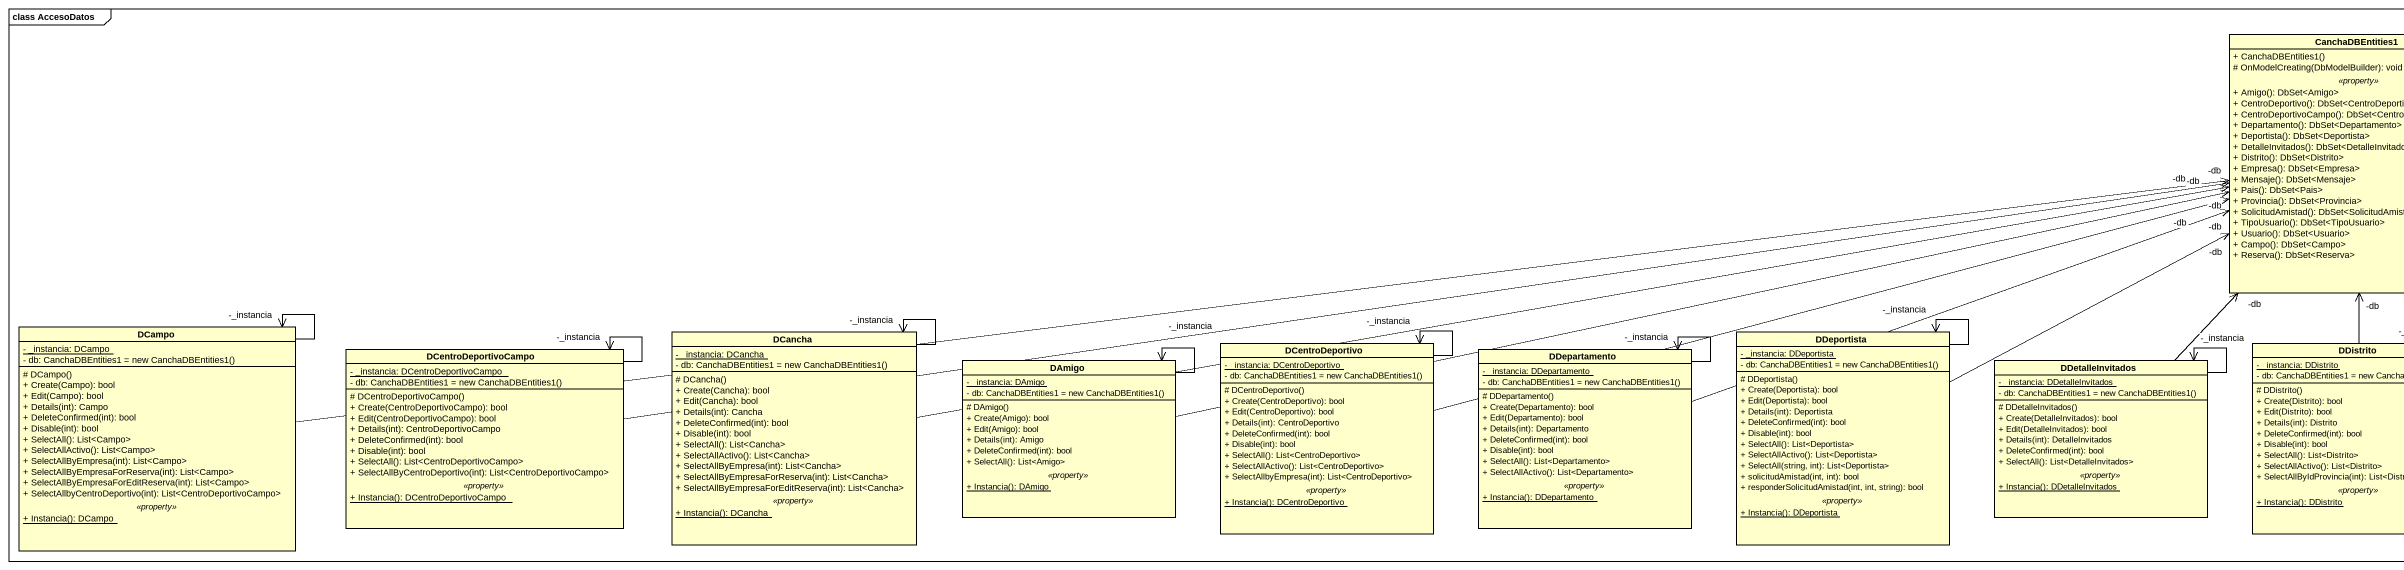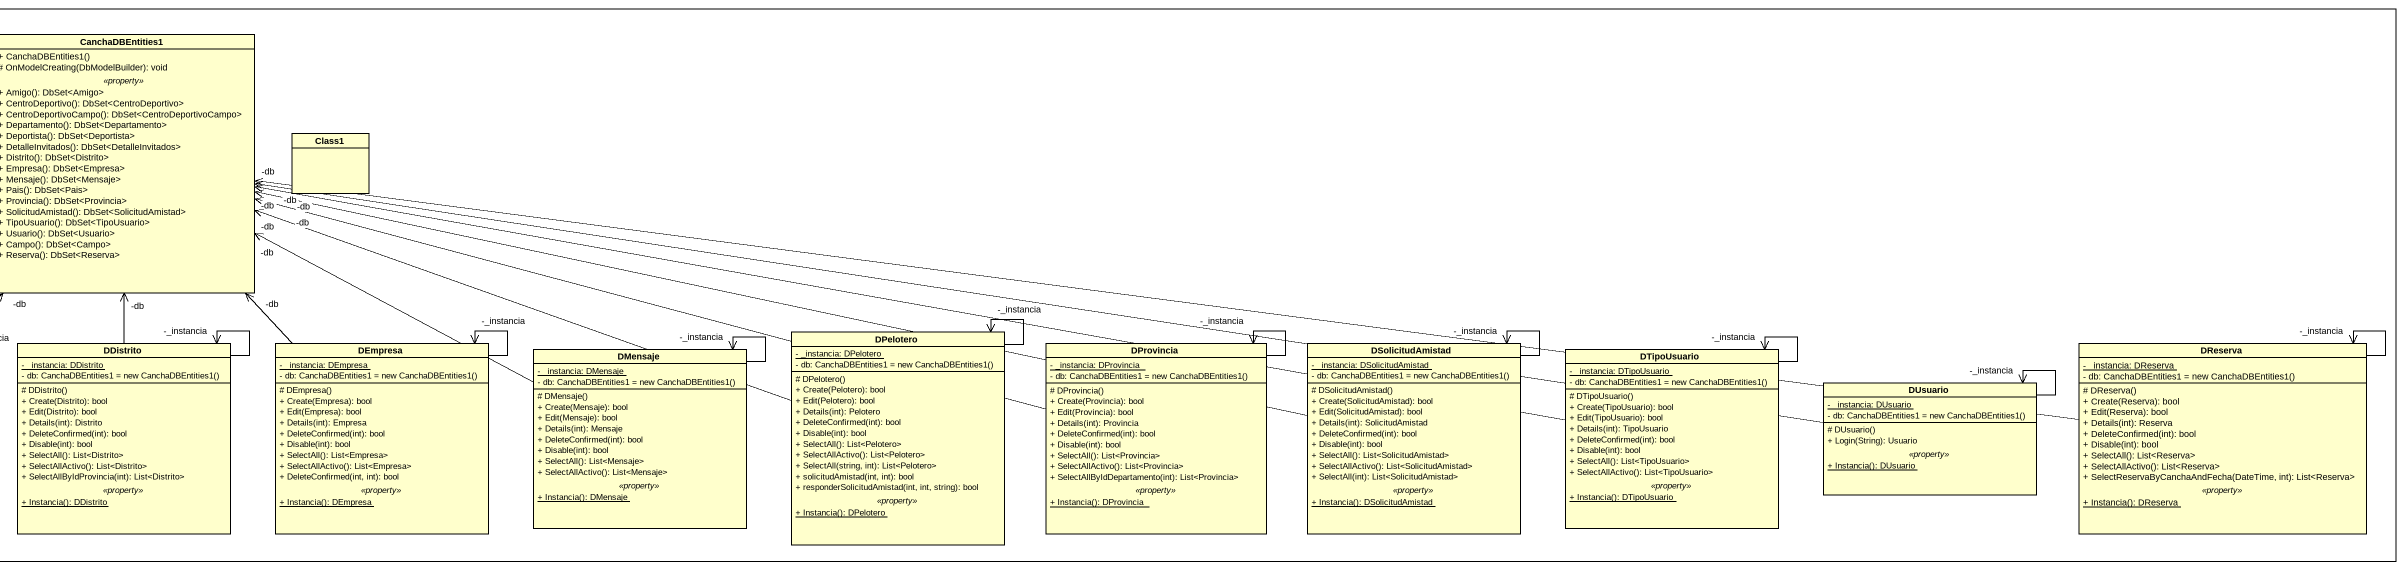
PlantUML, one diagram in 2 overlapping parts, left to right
@startuml
mainframe class AccesoDatos
hide circle
hide empty members
skinparam classAttributeIconSize 0
class CanchaDBEntities1 {
  + CanchaDBEntities1()
  # OnModelCreating(DbModelBuilder): void
  .. <<property>> ..
  + Amigo(): DbSet<Amigo>
  + CentroDeportivo(): DbSet<CentroDeportivo>
  + CentroDeportivoCampo(): DbSet<CentroDeportivoCampo>
  + Departamento(): DbSet<Departamento>
  + Deportista(): DbSet<Deportista>
  + DetalleInvitados(): DbSet<DetalleInvitados>
  + Distrito(): DbSet<Distrito>
  + Empresa(): DbSet<Empresa>
  + Mensaje(): DbSet<Mensaje>
  + Pais(): DbSet<Pais>
  + Provincia(): DbSet<Provincia>
  + SolicitudAmistad(): DbSet<SolicitudAmistad>
  + TipoUsuario(): DbSet<TipoUsuario>
  + Usuario(): DbSet<Usuario>
  + Campo(): DbSet<Campo>
  + Reserva(): DbSet<Reserva>
}
class Class1
class DCampo {
  {static} - _instancia: DCampo
  {field} - db: CanchaDBEntities1 = new CanchaDBEntities1()
  --
  # DCampo()
  + Create(Campo): bool
  + Edit(Campo): bool
  + Details(int): Campo
  + DeleteConfirmed(int): bool
  + Disable(int): bool
  + SelectAll(): List<Campo>
  + SelectAllActivo(): List<Campo>
  + SelectAllByEmpresa(int): List<Campo>
  + SelectAllByEmpresaForReserva(int): List<Campo>
  + SelectAllByEmpresaForEditReserva(int): List<Campo>
  + SelectAllbyCentroDeportivo(int): List<CentroDeportivoCampo>
  .. <<property>> ..
  {static} + Instancia(): DCampo
}
class DCancha {
  {static} - _instancia: DCancha
  {field} - db: CanchaDBEntities1 = new CanchaDBEntities1()
  --
  # DCancha()
  + Create(Cancha): bool
  + Edit(Cancha): bool
  + Details(int): Cancha
  + DeleteConfirmed(int): bool
  + Disable(int): bool
  + SelectAll(): List<Cancha>
  + SelectAllActivo(): List<Cancha>
  + SelectAllByEmpresa(int): List<Cancha>
  + SelectAllByEmpresaForReserva(int): List<Cancha>
  + SelectAllByEmpresaForEditReserva(int): List<Cancha>
  .. <<property>> ..
  {static} + Instancia(): DCancha
}
class DDeportista {
  {static} - _instancia: DDeportista
  {field} - db: CanchaDBEntities1 = new CanchaDBEntities1()
  --
  # DDeportista()
  + Create(Deportista): bool
  + Edit(Deportista): bool
  + Details(int): Deportista
  + DeleteConfirmed(int): bool
  + Disable(int): bool
  + SelectAll(): List<Deportista>
  + SelectAllActivo(): List<Deportista>
  + SelectAll(string, int): List<Deportista>
  + solicitudAmistad(int, int): bool
  + responderSolicitudAmistad(int, int, string): bool
  .. <<property>> ..
  {static} + Instancia(): DDeportista
}
class DPelotero {
  {static} - _instancia: DPelotero
  {field} - db: CanchaDBEntities1 = new CanchaDBEntities1()
  --
  # DPelotero()
  + Create(Pelotero): bool
  + Edit(Pelotero): bool
  + Details(int): Pelotero
  + DeleteConfirmed(int): bool
  + Disable(int): bool
  + SelectAll(): List<Pelotero>
  + SelectAllActivo(): List<Pelotero>
  + SelectAll(string, int): List<Pelotero>
  + solicitudAmistad(int, int): bool
  + responderSolicitudAmistad(int, int, string): bool
  .. <<property>> ..
  {static} + Instancia(): DPelotero
}
class DCentroDeportivoCampo {
  {static} - _instancia: DCentroDeportivoCampo
  {field} - db: CanchaDBEntities1 = new CanchaDBEntities1()
  --
  # DCentroDeportivoCampo()
  + Create(CentroDeportivoCampo): bool
  + Edit(CentroDeportivoCampo): bool
  + Details(int): CentroDeportivoCampo
  + DeleteConfirmed(int): bool
  + Disable(int): bool
  + SelectAll(): List<CentroDeportivoCampo>
  + SelectAllByCentroDeportivo(int): List<CentroDeportivoCampo>
  .. <<property>> ..
  {static} + Instancia(): DCentroDeportivoCampo
}
class DAmigo {
  {static} - _instancia: DAmigo
  {field} - db: CanchaDBEntities1 = new CanchaDBEntities1()
  --
  # DAmigo()
  + Create(Amigo): bool
  + Edit(Amigo): bool
  + Details(int): Amigo
  + DeleteConfirmed(int): bool
  + SelectAll(): List<Amigo>
  .. <<property>> ..
  {static} + Instancia(): DAmigo
}
class DCentroDeportivo {
  {static} - _instancia: DCentroDeportivo
  {field} - db: CanchaDBEntities1 = new CanchaDBEntities1()
  --
  # DCentroDeportivo()
  + Create(CentroDeportivo): bool
  + Edit(CentroDeportivo): bool
  + Details(int): CentroDeportivo
  + DeleteConfirmed(int): bool
  + Disable(int): bool
  + SelectAll(): List<CentroDeportivo>
  + SelectAllActivo(): List<CentroDeportivo>
  + SelectAllbyEmpresa(int): List<CentroDeportivo>
  .. <<property>> ..
  {static} + Instancia(): DCentroDeportivo
}
class DDepartamento {
  {static} - _instancia: DDepartamento
  {field} - db: CanchaDBEntities1 = new CanchaDBEntities1()
  --
  # DDepartamento()
  + Create(Departamento): bool
  + Edit(Departamento): bool
  + Details(int): Departamento
  + DeleteConfirmed(int): bool
  + Disable(int): bool
  + SelectAll(): List<Departamento>
  + SelectAllActivo(): List<Departamento>
  .. <<property>> ..
  {static} + Instancia(): DDepartamento
}
class DDetalleInvitados {
  {static} - _instancia: DDetalleInvitados
  {field} - db: CanchaDBEntities1 = new CanchaDBEntities1()
  --
  # DDetalleInvitados()
  + Create(DetalleInvitados): bool
  + Edit(DetalleInvitados): bool
  + Details(int): DetalleInvitados
  + DeleteConfirmed(int): bool
  + SelectAll(): List<DetalleInvitados>
  .. <<property>> ..
  {static} + Instancia(): DDetalleInvitados
}
class DDistrito {
  {static} - _instancia: DDistrito
  {field} - db: CanchaDBEntities1 = new CanchaDBEntities1()
  --
  # DDistrito()
  + Create(Distrito): bool
  + Edit(Distrito): bool
  + Details(int): Distrito
  + DeleteConfirmed(int): bool
  + Disable(int): bool
  + SelectAll(): List<Distrito>
  + SelectAllActivo(): List<Distrito>
  + SelectAllByIdProvincia(int): List<Distrito>
  .. <<property>> ..
  {static} + Instancia(): DDistrito
}
class DEmpresa {
  {static} - _instancia: DEmpresa
  {field} - db: CanchaDBEntities1 = new CanchaDBEntities1()
  --
  # DEmpresa()
  + Create(Empresa): bool
  + Edit(Empresa): bool
  + Details(int): Empresa
  + DeleteConfirmed(int): bool
  + Disable(int): bool
  + SelectAll(): List<Empresa>
  + SelectAllActivo(): List<Empresa>
  + DeleteConfirmed(int, int): bool
  .. <<property>> ..
  {static} + Instancia(): DEmpresa
}
class DMensaje {
  {static} - _instancia: DMensaje
  {field} - db: CanchaDBEntities1 = new CanchaDBEntities1()
  --
  # DMensaje()
  + Create(Mensaje): bool
  + Edit(Mensaje): bool
  + Details(int): Mensaje
  + DeleteConfirmed(int): bool
  + Disable(int): bool
  + SelectAll(): List<Mensaje>
  + SelectAllActivo(): List<Mensaje>
  .. <<property>> ..
  {static} + Instancia(): DMensaje
}
class DProvincia {
  {static} - _instancia: DProvincia
  {field} - db: CanchaDBEntities1 = new CanchaDBEntities1()
  --
  # DProvincia()
  + Create(Provincia): bool
  + Edit(Provincia): bool
  + Details(int): Provincia
  + DeleteConfirmed(int): bool
  + Disable(int): bool
  + SelectAll(): List<Provincia>
  + SelectAllActivo(): List<Provincia>
  + SelectAllByIdDepartamento(int): List<Provincia>
  .. <<property>> ..
  {static} + Instancia(): DProvincia
}
class DSolicitudAmistad {
  {static} - _instancia: DSolicitudAmistad
  {field} - db: CanchaDBEntities1 = new CanchaDBEntities1()
  --
  # DSolicitudAmistad()
  + Create(SolicitudAmistad): bool
  + Edit(SolicitudAmistad): bool
  + Details(int): SolicitudAmistad
  + DeleteConfirmed(int): bool
  + Disable(int): bool
  + SelectAll(): List<SolicitudAmistad>
  + SelectAllActivo(): List<SolicitudAmistad>
  + SelectAll(int): List<SolicitudAmistad>
  .. <<property>> ..
  {static} + Instancia(): DSolicitudAmistad
}
class DTipoUsuario {
  {static} - _instancia: DTipoUsuario
  {field} - db: CanchaDBEntities1 = new CanchaDBEntities1()
  --
  # DTipoUsuario()
  + Create(TipoUsuario): bool
  + Edit(TipoUsuario): bool
  + Details(int): TipoUsuario
  + DeleteConfirmed(int): bool
  + Disable(int): bool
  + SelectAll(): List<TipoUsuario>
  + SelectAllActivo(): List<TipoUsuario>
  .. <<property>> ..
  {static} + Instancia(): DTipoUsuario
}
class DReserva {
  {static} - _instancia: DReserva
  {field} - db: CanchaDBEntities1 = new CanchaDBEntities1()
  --
  # DReserva()
  + Create(Reserva): bool
  + Edit(Reserva): bool
  + Details(int): Reserva
  + DeleteConfirmed(int): bool
  + Disable(int): bool
  + SelectAll(): List<Reserva>
  + SelectAllActivo(): List<Reserva>
  + SelectReservaByCanchaAndFecha(DateTime, int): List<Reserva>
  .. <<property>> ..
  {static} + Instancia(): DReserva
}
class DUsuario {
  {static} - _instancia: DUsuario
  {field} - db: CanchaDBEntities1 = new CanchaDBEntities1()
  --
  # DUsuario()
  + Login(String): Usuario
  .. <<property>> ..
  {static} + Instancia(): DUsuario
}
DCampo -right-> "-db" CanchaDBEntities1
DCampo --> "-_instancia" DCampo
DCancha -right-> "-db" CanchaDBEntities1
DCancha --> "-_instancia" DCancha
DDeportista -right-> "-db" CanchaDBEntities1
DDeportista --> "-_instancia" DDeportista
DPelotero -left-> "-db" CanchaDBEntities1
DPelotero --> "-_instancia" DPelotero
DCentroDeportivoCampo -right-> "-db" CanchaDBEntities1
DCentroDeportivoCampo --> "-_instancia" DCentroDeportivoCampo
DAmigo -right-> "-db" CanchaDBEntities1
DAmigo --> "-_instancia" DAmigo
DCentroDeportivo -right-> "-db" CanchaDBEntities1
DCentroDeportivo --> "-_instancia" DCentroDeportivo
DDepartamento -right-> "-db" CanchaDBEntities1
DDepartamento --> "-_instancia" DDepartamento
DDetalleInvitados -up-> "-db" CanchaDBEntities1
DDetalleInvitados --> "-_instancia" DDetalleInvitados
DDistrito -up-> "-db" CanchaDBEntities1
DDistrito --> "-_instancia" DDistrito
DEmpresa -up-> "-db" CanchaDBEntities1
DEmpresa --> "-_instancia" DEmpresa
DMensaje -left-> "-db" CanchaDBEntities1
DMensaje --> "-_instancia" DMensaje
DProvincia -left-> "-db" CanchaDBEntities1
DProvincia --> "-_instancia" DProvincia
DSolicitudAmistad -left-> "-db" CanchaDBEntities1
DSolicitudAmistad --> "-_instancia" DSolicitudAmistad
DTipoUsuario -left-> "-db" CanchaDBEntities1
DTipoUsuario --> "-_instancia" DTipoUsuario
DReserva -left-> "-db" CanchaDBEntities1
DReserva --> "-_instancia" DReserva
DUsuario -left-> "-db" CanchaDBEntities1
DUsuario --> "-_instancia" DUsuario
@enduml
